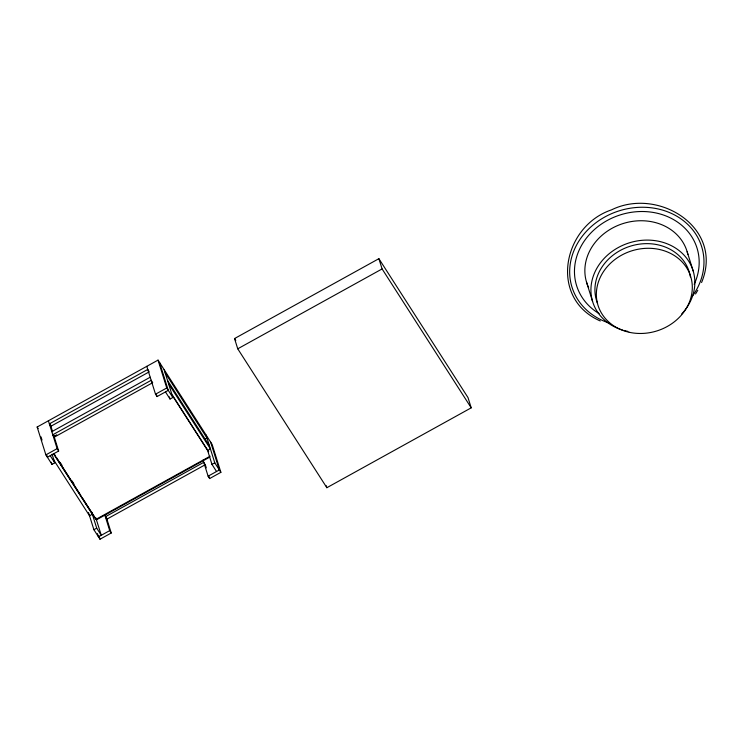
<?xml version="1.0" encoding="UTF-8"?>
<svg xmlns="http://www.w3.org/2000/svg" width="743" height="743" viewBox="0 0 743 743"><rect width="100%" height="100%" fill="white"/><g stroke="black" fill="none" stroke-linecap="round" stroke-linejoin="round"><path stroke-width="1.11" d="M701.578 282.516C724.379 228.036 658.493 186.707 611.545 209.851C562.665 226.271 548.455 298.38 600.298 320.985M695.541 293.968L697.77 290.318M52.103 454.242L54.787 462.815L51.982 464.375L45.88 454.865L37.15 427.011L158.027 360.114L212.145 444.472L220.875 472.334L209.628 478.557L208.105 476.179L203.071 460.103M149.278 371.816L50.886 426.259L49.363 423.881L147.755 369.438L148.767 371.017M51.806 431.664L150.197 377.221M53.7 436.512L56.728 434.831M234.537 338.557L378.884 258.685L467.997 397.579L471.211 407.833L326.855 487.705L237.741 348.811L234.537 338.557L235.782 340.508M45.88 454.865L57.127 448.642L48.397 420.789M159.55 362.491L168.28 390.354L157.042 396.576L155.519 394.199L166.757 387.976L158.027 360.114M237.741 348.811L382.097 268.929L378.884 258.685M53.617 434.952L58.651 451.02L47.403 457.242L46.735 455.097M165.475 391.914L170.045 399.037L172.859 397.486L164.129 369.624M205.142 439.094L207.018 438.064L165.095 372.717M53.682 453.564L95.912 519.394L210.158 456.174M209.665 457.149L96.432 519.812L82.009 497.327M205.291 464.7L106.899 519.143L105.376 516.766L203.768 462.322L204.78 463.911M106.249 517.082L111.246 533L99.999 539.223L93.897 529.713L96.711 528.162L91.677 512.085M216.538 471.508L211.969 464.384L214.773 462.824L206.043 434.961M104.679 514.546L109.713 530.623L98.475 536.845L97.463 533.632M208.105 476.179L219.352 469.957L210.622 442.094M382.097 268.929L471.211 407.833M167.519 380.453L209.442 445.8M168.494 383.555L210.408 448.893L207.603 450.453L171.308 393.883M172.664 395.601L208.681 451.744M166.757 387.976L172.859 397.486M214.773 462.824L220.875 472.334M57.127 448.642L58.651 451.02M109.713 530.623L111.246 533M60.09 462.369L61.966 465.294M71.978 480.897L73.854 483.823M37.15 427.011L38.162 428.59M54.183 453.945L55.419 455.877M56.542 457.632L80.811 495.451M53.552 453.759L92.346 514.23L89.532 515.781L53.245 459.22M50.218 455.691L54.787 462.815M96.711 528.162L101.28 535.285L95.782 517.741M687.136 251.682L693.191 271.028M586.506 282.089L592.57 301.435M326.214 485.662L326.855 487.705M207.269 449.376L211.969 464.384M205.263 464.626L206.275 467.839M208.959 476.412L209.628 478.557M169.376 396.892L170.045 399.037M156.364 394.431L157.042 396.576M146.78 366.336L155.519 394.199M95.671 518.623L95.912 519.394M98.986 536L99.999 539.223M88.528 512.568L93.897 529.713M50.245 424.188L52.604 431.729M51.304 462.23L51.982 464.375M41.023 436.884L42.035 440.097M609.474 323.177A67.919 58.762 -17.4 0 1 577.237 243.843A67.919 58.762 -17.4 0 1 671.31 213.362A67.919 58.762 -17.4 0 1 692.272 296.346M599.155 313.639A63.071 54.564 -17.4 0 1 584.212 241.122A63.071 54.564 -17.4 0 1 665.886 215.925A63.071 54.564 -17.4 0 1 694.185 284.318M622.569 330.059A52.558 45.472 -17.4 0 1 597.548 267.09A52.558 45.472 -17.4 0 1 673.065 246.583A52.558 45.472 -17.4 0 1 681.647 314.02M627.9 331.378A52.558 45.472 -17.4 0 1 623.618 330.366M597.576 303.497A48.518 41.97 -17.4 0 1 631.661 245.784A48.518 41.97 -17.4 0 1 690.396 276.907M588.632 287.643A52.558 45.472 -17.4 0 1 622.179 223.838A52.558 45.472 -17.4 0 1 687.879 254.561M151.163 380.323L52.772 434.766L54.304 437.144L152.686 382.691L151.163 380.323M629.247 332.288A48.518 41.97 -17.4 0 0 691.315 278.848A48.518 41.97 -17.4 0 0 612.455 261.499A48.518 41.97 -17.4 0 0 629.247 332.288"/></g></svg>
